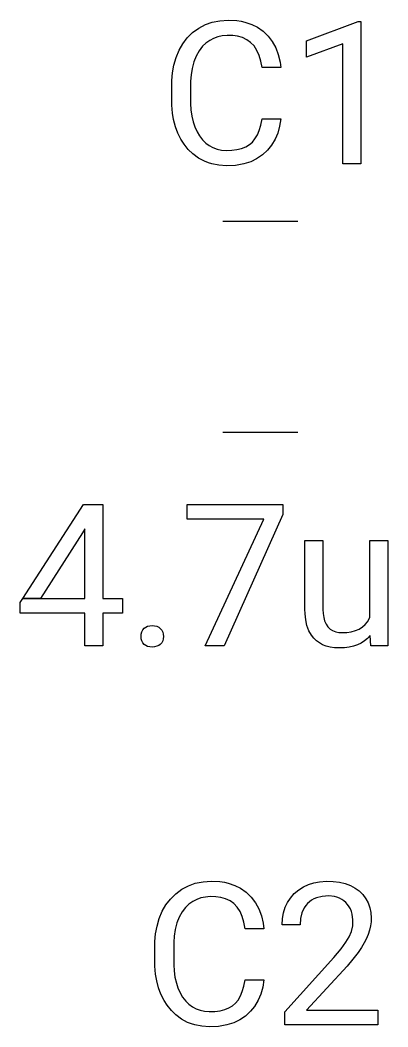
# Model space of a CAD drawing. Header units: inches. Extents: x 3.88 to 7.82, y -6.06 to -2.14.
# Drawn here: x 6.8239 to 6.9247, y -3.7157 to -3.4395 of the extents above; entities that cross this region are included whole.
import ezdxf

# ---------------------------------------------------------------- set-up
doc = ezdxf.new("R2010")
doc.units = ezdxf.units.IN
doc.header["$MEASUREMENT"] = 0
doc.layers.add('F.Silkscreen', color=41, linetype='CONTINUOUS', true_color=0xf2eda1)

msp = doc.modelspace()

# ---------------------------------------------------------------- linework, layer by layer
at = {"layer": 'F.Silkscreen', "linetype": 'CONTINUOUS'}
for p, q in [((6.87283, -3.44175), (6.87468, -3.44079)), ((6.87468, -3.44079), (6.87654, -3.44013)), ((6.87654, -3.44013), (6.87865, -3.4397)), ((6.87865, -3.4397), (6.88092, -3.43955)), ((6.88092, -3.43955), (6.8833, -3.43967)), ((6.8833, -3.43967), (6.88452, -3.43985)), ((6.88452, -3.43985), (6.88552, -3.44008)), ((6.88552, -3.44008), (6.88739, -3.44071)), ((6.88739, -3.44071), (6.88896, -3.4415)), ((6.90236, -3.44522), (6.91654, -3.4399)), ((6.91654, -3.4399), (6.91728, -3.4399)), ((6.91728, -3.4399), (6.91728, -3.47896)), ((6.86969, -3.44443), (6.87116, -3.44297)), ((6.87116, -3.44297), (6.87283, -3.44175)), ((6.87929, -3.44389), (6.87806, -3.44415)), ((6.88061, -3.44377), (6.87929, -3.44389)), ((6.88216, -3.4438), (6.88061, -3.44377)), ((6.8835, -3.44398), (6.88216, -3.4438)), ((6.88896, -3.4415), (6.89051, -3.44259)), ((6.89051, -3.44259), (6.89187, -3.44392)), ((6.89187, -3.44392), (6.89302, -3.44543)), ((6.86748, -3.4478), (6.8685, -3.44601)), ((6.8685, -3.44601), (6.86969, -3.44443)), ((6.87477, -3.44588), (6.87389, -3.44673)), ((6.87585, -3.4451), (6.87477, -3.44588)), ((6.87692, -3.44456), (6.87585, -3.4451)), ((6.87806, -3.44415), (6.87692, -3.44456)), ((6.88482, -3.44435), (6.8835, -3.44398)), ((6.88607, -3.44493), (6.88482, -3.44435)), ((6.88707, -3.44566), (6.88607, -3.44493)), ((6.88801, -3.44664), (6.88707, -3.44566)), ((6.8888, -3.44787), (6.88801, -3.44664)), ((6.89302, -3.44543), (6.89395, -3.44714)), ((6.90236, -3.4497), (6.90236, -3.44522)), ((6.91232, -3.44604), (6.90236, -3.4497)), ((6.91232, -3.47896), (6.91232, -3.44604)), ((6.86666, -3.44978), (6.86748, -3.4478)), ((6.87214, -3.4494), (6.87151, -3.45101)), ((6.87293, -3.44797), (6.87214, -3.4494)), ((6.87389, -3.44673), (6.87293, -3.44797)), ((6.88939, -3.44923), (6.8888, -3.44787)), ((6.88986, -3.4508), (6.88939, -3.44923)), ((6.89395, -3.44714), (6.89466, -3.44902)), ((6.89466, -3.44902), (6.89515, -3.45109)), ((6.86566, -3.45402), (6.86604, -3.45191)), ((6.86604, -3.45191), (6.86666, -3.44978)), ((6.87151, -3.45101), (6.87105, -3.4528)), ((6.8902, -3.45258), (6.88986, -3.4508)), ((6.89515, -3.45109), (6.89535, -3.45258)), ((6.86547, -3.45609), (6.86566, -3.45402)), ((6.87076, -3.45458), (6.87062, -3.45631)), ((6.87105, -3.4528), (6.87076, -3.45458)), ((6.89535, -3.45258), (6.8902, -3.45258)), ((6.86547, -3.46285), (6.86547, -3.45609)), ((6.87062, -3.45631), (6.87061, -3.46245)), ((6.86566, -3.46503), (6.86547, -3.46285)), ((6.87061, -3.46245), (6.87072, -3.46413)), ((6.86597, -3.46685), (6.86566, -3.46503)), ((6.87072, -3.46413), (6.87096, -3.46586)), ((6.87096, -3.46586), (6.87134, -3.46748)), ((6.86647, -3.46878), (6.86597, -3.46685)), ((6.86713, -3.47057), (6.86647, -3.46878)), ((6.87134, -3.46748), (6.87178, -3.46882)), ((6.88942, -3.46983), (6.88986, -3.46833)), ((6.88986, -3.46833), (6.8902, -3.46663)), ((6.8902, -3.46663), (6.89535, -3.46663)), ((6.89502, -3.46866), (6.89449, -3.47053)), ((6.89535, -3.46663), (6.89502, -3.46866)), ((6.86796, -3.47223), (6.86713, -3.47057)), ((6.87178, -3.46882), (6.8724, -3.47019)), ((6.8724, -3.47019), (6.87307, -3.47132)), ((6.87307, -3.47132), (6.87392, -3.47243)), ((6.88827, -3.47214), (6.88892, -3.47103)), ((6.88892, -3.47103), (6.88942, -3.46983)), ((6.89449, -3.47053), (6.89379, -3.47222)), ((6.86883, -3.47359), (6.86796, -3.47223)), ((6.86996, -3.475), (6.86883, -3.47359)), ((6.87392, -3.47243), (6.87478, -3.47328)), ((6.87478, -3.47328), (6.87572, -3.47398)), ((6.87572, -3.47398), (6.87675, -3.47453)), ((6.88459, -3.47475), (6.88573, -3.4743)), ((6.88573, -3.4743), (6.88672, -3.47371)), ((6.88672, -3.47371), (6.88758, -3.47298)), ((6.88758, -3.47298), (6.88827, -3.47214)), ((6.8928, -3.47389), (6.8917, -3.47524)), ((6.89379, -3.47222), (6.8928, -3.47389)), ((6.87123, -3.47623), (6.86996, -3.475)), ((6.87276, -3.47737), (6.87123, -3.47623)), ((6.87675, -3.47453), (6.87786, -3.47493)), ((6.87786, -3.47493), (6.87906, -3.47518)), ((6.87906, -3.47518), (6.88033, -3.47529)), ((6.88033, -3.47529), (6.88191, -3.47525)), ((6.88191, -3.47525), (6.88332, -3.47507)), ((6.88332, -3.47507), (6.88459, -3.47475)), ((6.8903, -3.47653), (6.88872, -3.4776)), ((6.8917, -3.47524), (6.8903, -3.47653)), ((6.87442, -3.47827), (6.87276, -3.47737)), ((6.87548, -3.47869), (6.87442, -3.47827)), ((6.8764, -3.47897), (6.87548, -3.47869)), ((6.87834, -3.47936), (6.8764, -3.47897)), ((6.88042, -3.47951), (6.87834, -3.47936)), ((6.88292, -3.47939), (6.88042, -3.47951)), ((6.8852, -3.47899), (6.88292, -3.47939)), ((6.88712, -3.47838), (6.8852, -3.47899)), ((6.88872, -3.4776), (6.88712, -3.47838)), ((6.91728, -3.47896), (6.91232, -3.47896)), ((6.87948, -3.49469), (6.90005, -3.49469)), ((6.87948, -3.55256), (6.90005, -3.55256)), ((6.82464, -3.59817), (6.8413, -3.57238)), ((6.8413, -3.57238), (6.84657, -3.57238)), ((6.84657, -3.57238), (6.84657, -3.59817)), ((6.86965, -3.57644), (6.86965, -3.57238)), ((6.86965, -3.57238), (6.89594, -3.57238)), ((6.89594, -3.57238), (6.89594, -3.57514)), ((6.89071, -3.57644), (6.86965, -3.57644)), ((6.87465, -3.61124), (6.89071, -3.57644)), ((6.89594, -3.57514), (6.87984, -3.61124)), ((6.84161, -3.57911), (6.84102, -3.58018)), ((6.84161, -3.59817), (6.84161, -3.57911)), ((6.84102, -3.58018), (6.82949, -3.59817)), ((6.90193, -3.60116), (6.90193, -3.58234)), ((6.90193, -3.58234), (6.90689, -3.58234)), ((6.90689, -3.58234), (6.90689, -3.60121)), ((6.91976, -3.60337), (6.91976, -3.58234)), ((6.91976, -3.58234), (6.92469, -3.58234)), ((6.92469, -3.58234), (6.92469, -3.61124)), ((6.8239, -3.59931), (6.82464, -3.59817)), ((6.82464, -3.59817), (6.82949, -3.59817)), ((6.82949, -3.59817), (6.82464, -3.59817)), ((6.82949, -3.59817), (6.84161, -3.59817)), ((6.84657, -3.59817), (6.85197, -3.59817)), ((6.85197, -3.59817), (6.85197, -3.60222)), ((6.8239, -3.60222), (6.8239, -3.59931)), ((6.90198, -3.60243), (6.90193, -3.60116)), ((6.90689, -3.60121), (6.90695, -3.60236)), ((6.84161, -3.60222), (6.8239, -3.60222)), ((6.84161, -3.61124), (6.84161, -3.60222)), ((6.85197, -3.60222), (6.84657, -3.60222)), ((6.84657, -3.60222), (6.84657, -3.61124)), ((6.90216, -3.60404), (6.90198, -3.60243)), ((6.90252, -3.60563), (6.90216, -3.60404)), ((6.90695, -3.60236), (6.90711, -3.6034)), ((6.90711, -3.6034), (6.90736, -3.60433)), ((6.91908, -3.60458), (6.91964, -3.60363)), ((6.91964, -3.60363), (6.91976, -3.60337)), ((6.85727, -3.60738), (6.85754, -3.60685)), ((6.85754, -3.60685), (6.85792, -3.60639)), ((6.85792, -3.60639), (6.85834, -3.60606)), ((6.85834, -3.60606), (6.85885, -3.60583)), ((6.85885, -3.60583), (6.8594, -3.6057)), ((6.8594, -3.6057), (6.86008, -3.60565)), ((6.86008, -3.60565), (6.86076, -3.6057)), ((6.86076, -3.6057), (6.86135, -3.60584)), ((6.86135, -3.60584), (6.86187, -3.60608)), ((6.86187, -3.60608), (6.8623, -3.60641)), ((6.8623, -3.60641), (6.86269, -3.60688)), ((6.86269, -3.60688), (6.86297, -3.60741)), ((6.90305, -3.60704), (6.90252, -3.60563)), ((6.90736, -3.60433), (6.90777, -3.60526)), ((6.90777, -3.60526), (6.90822, -3.60594)), ((6.90822, -3.60594), (6.90886, -3.60658)), ((6.90886, -3.60658), (6.90952, -3.607)), ((6.91579, -3.60703), (6.91681, -3.60659)), ((6.91681, -3.60659), (6.91771, -3.60601)), ((6.91771, -3.60601), (6.91849, -3.60531)), ((6.91849, -3.60531), (6.91908, -3.60458)), ((6.85705, -3.60864), (6.85711, -3.60796)), ((6.8571, -3.60926), (6.85705, -3.60864)), ((6.85727, -3.60986), (6.8571, -3.60926)), ((6.85711, -3.60796), (6.85727, -3.60738)), ((6.86297, -3.60741), (6.86313, -3.608)), ((6.86313, -3.60926), (6.86297, -3.60983)), ((6.86313, -3.608), (6.86319, -3.60864)), ((6.86319, -3.60864), (6.86313, -3.60926)), ((6.90374, -3.60827), (6.90305, -3.60704)), ((6.90437, -3.60907), (6.90374, -3.60827)), ((6.9051, -3.60979), (6.90437, -3.60907)), ((6.90952, -3.607), (6.9104, -3.60735)), ((6.9104, -3.60735), (6.91125, -3.60752)), ((6.91125, -3.60752), (6.9122, -3.60758)), ((6.9122, -3.60758), (6.9134, -3.60753)), ((6.9134, -3.60753), (6.91465, -3.60735)), ((6.91465, -3.60735), (6.91579, -3.60703)), ((6.91912, -3.60917), (6.91828, -3.60986)), ((6.91988, -3.60837), (6.91912, -3.60917)), ((6.92, -3.61124), (6.91988, -3.60837)), ((6.84657, -3.61124), (6.84161, -3.61124)), ((6.85754, -3.61037), (6.85727, -3.60986)), ((6.85792, -3.61081), (6.85754, -3.61037)), ((6.85834, -3.61112), (6.85792, -3.61081)), ((6.85885, -3.61135), (6.85834, -3.61112)), ((6.8594, -3.61147), (6.85885, -3.61135)), ((6.86008, -3.61152), (6.8594, -3.61147)), ((6.86076, -3.61147), (6.86008, -3.61152)), ((6.86135, -3.61133), (6.86076, -3.61147)), ((6.86187, -3.61111), (6.86135, -3.61133)), ((6.8623, -3.61079), (6.86187, -3.61111)), ((6.86269, -3.61034), (6.8623, -3.61079)), ((6.86297, -3.60983), (6.86269, -3.61034)), ((6.87984, -3.61124), (6.87465, -3.61124)), ((6.90591, -3.61039), (6.9051, -3.60979)), ((6.90681, -3.61088), (6.90591, -3.61039)), ((6.9078, -3.61127), (6.90681, -3.61088)), ((6.90887, -3.61155), (6.9078, -3.61127)), ((6.91003, -3.61172), (6.90887, -3.61155)), ((6.91127, -3.61179), (6.91003, -3.61172)), ((6.91277, -3.61174), (6.91127, -3.61179)), ((6.91404, -3.61158), (6.91277, -3.61174)), ((6.91523, -3.61131), (6.91404, -3.61158)), ((6.91633, -3.61094), (6.91523, -3.61131)), ((6.91734, -3.61045), (6.91633, -3.61094)), ((6.91828, -3.60986), (6.91734, -3.61045)), ((6.92469, -3.61124), (6.92, -3.61124)), ((6.87191, -3.67635), (6.87403, -3.67592)), ((6.87403, -3.67592), (6.87629, -3.67577)), ((6.87629, -3.67577), (6.87867, -3.67589)), ((6.87867, -3.67589), (6.87989, -3.67607)), ((6.90439, -3.67623), (6.90598, -3.67593)), ((6.90598, -3.67593), (6.90787, -3.67577)), ((6.90787, -3.67577), (6.90973, -3.67581)), ((6.90973, -3.67581), (6.91143, -3.67602)), ((6.86654, -3.67919), (6.86821, -3.67797)), ((6.86821, -3.67797), (6.87005, -3.67701)), ((6.87005, -3.67701), (6.87191, -3.67635)), ((6.87989, -3.67607), (6.88089, -3.6763)), ((6.88089, -3.6763), (6.88277, -3.67693)), ((6.88277, -3.67693), (6.88434, -3.67772)), ((6.88434, -3.67772), (6.88588, -3.67881)), ((6.89905, -3.67918), (6.90029, -3.67812)), ((6.90029, -3.67812), (6.90155, -3.67733)), ((6.90155, -3.67733), (6.90291, -3.6767)), ((6.90291, -3.6767), (6.90439, -3.67623)), ((6.91143, -3.67602), (6.913, -3.67639)), ((6.913, -3.67639), (6.91443, -3.67693)), ((6.91443, -3.67693), (6.91573, -3.67764)), ((6.91573, -3.67764), (6.91679, -3.67843)), ((6.91679, -3.67843), (6.91781, -3.67944)), ((6.86387, -3.68223), (6.86507, -3.68065)), ((6.86507, -3.68065), (6.86654, -3.67919)), ((6.87123, -3.68133), (6.87015, -3.6821)), ((6.87229, -3.68078), (6.87123, -3.68133)), ((6.87344, -3.68037), (6.87229, -3.68078)), ((6.87467, -3.68011), (6.87344, -3.68037)), ((6.87598, -3.67999), (6.87467, -3.68011)), ((6.87753, -3.68002), (6.87598, -3.67999)), ((6.87888, -3.6802), (6.87753, -3.68002)), ((6.88019, -3.68057), (6.87888, -3.6802)), ((6.88144, -3.68115), (6.88019, -3.68057)), ((6.88245, -3.68188), (6.88144, -3.68115)), ((6.88588, -3.67881), (6.88724, -3.68014)), ((6.88724, -3.68014), (6.88839, -3.68166)), ((6.89718, -3.68159), (6.89798, -3.68039)), ((6.89798, -3.68039), (6.89905, -3.67918)), ((6.9032, -3.68142), (6.90266, -3.68191)), ((6.90378, -3.681), (6.9032, -3.68142)), ((6.90443, -3.68064), (6.90378, -3.681)), ((6.90512, -3.68034), (6.90443, -3.68064)), ((6.90666, -3.67995), (6.90512, -3.68034)), ((6.9085, -3.67982), (6.90666, -3.67995)), ((6.91004, -3.67998), (6.9085, -3.67982)), ((6.9107, -3.68015), (6.91004, -3.67998)), ((6.9114, -3.68041), (6.9107, -3.68015)), ((6.91205, -3.68075), (6.9114, -3.68041)), ((6.91259, -3.68112), (6.91205, -3.68075)), ((6.91315, -3.68161), (6.91259, -3.68112)), ((6.91781, -3.67944), (6.91865, -3.68056)), ((6.91865, -3.68056), (6.91925, -3.68168)), ((6.86203, -3.686), (6.86286, -3.68402)), ((6.86286, -3.68402), (6.86387, -3.68223)), ((6.86831, -3.68419), (6.86751, -3.68562)), ((6.86926, -3.68296), (6.86831, -3.68419)), ((6.87015, -3.6821), (6.86926, -3.68296)), ((6.88338, -3.68286), (6.88245, -3.68188)), ((6.88417, -3.68409), (6.88338, -3.68286)), ((6.88477, -3.68545), (6.88417, -3.68409)), ((6.88839, -3.68166), (6.88932, -3.68336)), ((6.88932, -3.68336), (6.89003, -3.68524)), ((6.89606, -3.68446), (6.89656, -3.6829)), ((6.89656, -3.6829), (6.89718, -3.68159)), ((6.90178, -3.68307), (6.90115, -3.68444)), ((6.90219, -3.68247), (6.90178, -3.68307)), ((6.90266, -3.68191), (6.90219, -3.68247)), ((6.91365, -3.68216), (6.91315, -3.68161)), ((6.91408, -3.68276), (6.91365, -3.68216)), ((6.91443, -3.68339), (6.91408, -3.68276)), ((6.91471, -3.68407), (6.91443, -3.68339)), ((6.91492, -3.6848), (6.91471, -3.68407)), ((6.91925, -3.68168), (6.91973, -3.68303)), ((6.91973, -3.68303), (6.92001, -3.68435)), ((6.86142, -3.68813), (6.86203, -3.686)), ((6.86751, -3.68562), (6.86689, -3.68723)), ((6.88523, -3.68702), (6.88477, -3.68545)), ((6.89003, -3.68524), (6.89052, -3.68731)), ((6.89569, -3.68778), (6.89579, -3.68598)), ((6.89579, -3.68598), (6.89606, -3.68446)), ((6.90078, -3.68601), (6.90065, -3.68778)), ((6.90115, -3.68444), (6.90078, -3.68601)), ((6.91513, -3.68638), (6.91492, -3.6848)), ((6.91505, -3.68802), (6.91513, -3.68638)), ((6.92011, -3.68692), (6.91996, -3.68804)), ((6.92001, -3.68435), (6.92013, -3.6859)), ((6.92013, -3.6859), (6.92011, -3.68692)), ((6.86104, -3.69024), (6.86142, -3.68813)), ((6.86642, -3.68902), (6.86614, -3.6908)), ((6.86689, -3.68723), (6.86642, -3.68902)), ((6.88557, -3.6888), (6.88523, -3.68702)), ((6.89073, -3.6888), (6.88557, -3.6888)), ((6.89052, -3.68731), (6.89073, -3.6888)), ((6.90065, -3.68778), (6.89569, -3.68778)), ((6.9141, -3.69103), (6.91471, -3.68954)), ((6.91471, -3.68954), (6.91505, -3.68802)), ((6.91968, -3.6892), (6.91927, -3.69039)), ((6.91996, -3.68804), (6.91968, -3.6892)), ((6.86084, -3.69907), (6.86085, -3.69231)), ((6.86085, -3.69231), (6.86104, -3.69024)), ((6.86614, -3.6908), (6.866, -3.69253)), ((6.91319, -3.69253), (6.9141, -3.69103)), ((6.91874, -3.69163), (6.91819, -3.69268)), ((6.91927, -3.69039), (6.91874, -3.69163)), ((6.866, -3.69253), (6.86598, -3.69867)), ((6.9099, -3.69667), (6.91189, -3.69431)), ((6.91189, -3.69431), (6.91319, -3.69253)), ((6.91742, -3.69399), (6.91652, -3.69534)), ((6.91819, -3.69268), (6.91742, -3.69399)), ((6.89644, -3.71163), (6.9099, -3.69667)), ((6.91512, -3.69719), (6.91349, -3.69912)), ((6.91652, -3.69534), (6.91512, -3.69719)), ((6.86103, -3.70125), (6.86084, -3.69907)), ((6.86598, -3.69867), (6.86609, -3.70035)), ((6.86609, -3.70035), (6.86634, -3.70209)), ((6.91349, -3.69912), (6.90238, -3.71116)), ((6.86134, -3.70307), (6.86103, -3.70125)), ((6.86184, -3.705), (6.86134, -3.70307)), ((6.86634, -3.70209), (6.86671, -3.7037)), ((6.88524, -3.70455), (6.88557, -3.70285)), ((6.88557, -3.70285), (6.89073, -3.70285)), ((6.89073, -3.70285), (6.89039, -3.70488)), ((6.8625, -3.70679), (6.86184, -3.705)), ((6.86671, -3.7037), (6.86716, -3.70504)), ((6.86716, -3.70504), (6.86777, -3.70641)), ((6.88429, -3.70725), (6.88479, -3.70605)), ((6.88479, -3.70605), (6.88524, -3.70455)), ((6.89039, -3.70488), (6.88987, -3.70675)), ((6.86333, -3.70845), (6.8625, -3.70679)), ((6.8642, -3.70982), (6.86333, -3.70845)), ((6.86777, -3.70641), (6.86844, -3.70754)), ((6.86844, -3.70754), (6.8693, -3.70865)), ((6.8693, -3.70865), (6.87015, -3.7095)), ((6.88295, -3.7092), (6.88364, -3.70836)), ((6.88364, -3.70836), (6.88429, -3.70725)), ((6.88916, -3.70844), (6.88817, -3.71011)), ((6.88987, -3.70675), (6.88916, -3.70844)), ((6.86534, -3.71122), (6.8642, -3.70982)), ((6.8666, -3.71245), (6.86534, -3.71122)), ((6.87015, -3.7095), (6.8711, -3.7102)), ((6.8711, -3.7102), (6.87212, -3.71075)), ((6.87212, -3.71075), (6.87323, -3.71115)), ((6.87323, -3.71115), (6.87443, -3.71141)), ((6.87443, -3.71141), (6.87571, -3.71151)), ((6.87571, -3.71151), (6.87728, -3.71147)), ((6.87728, -3.71147), (6.87869, -3.71129)), ((6.87869, -3.71129), (6.87997, -3.71097)), ((6.87997, -3.71097), (6.8811, -3.71052)), ((6.8811, -3.71052), (6.88209, -3.70993)), ((6.88209, -3.70993), (6.88295, -3.7092)), ((6.88708, -3.71146), (6.88567, -3.71275)), ((6.88817, -3.71011), (6.88708, -3.71146)), ((6.89644, -3.71518), (6.89644, -3.71163)), ((6.90238, -3.71116), (6.92191, -3.71116)), ((6.92191, -3.71116), (6.92191, -3.71518)), ((6.86813, -3.71359), (6.8666, -3.71245)), ((6.86979, -3.71449), (6.86813, -3.71359)), ((6.87085, -3.71491), (6.86979, -3.71449)), ((6.88249, -3.7146), (6.88057, -3.71521)), ((6.88409, -3.71382), (6.88249, -3.7146)), ((6.88567, -3.71275), (6.88409, -3.71382)), ((6.87177, -3.71519), (6.87085, -3.71491)), ((6.87372, -3.71558), (6.87177, -3.71519)), ((6.87579, -3.71573), (6.87372, -3.71558)), ((6.87829, -3.71561), (6.87579, -3.71573)), ((6.88057, -3.71521), (6.87829, -3.71561)), ((6.92191, -3.71518), (6.89644, -3.71518))]:
    msp.add_line(p, q, dxfattribs=at)

doc.saveas('drawing.dxf')
